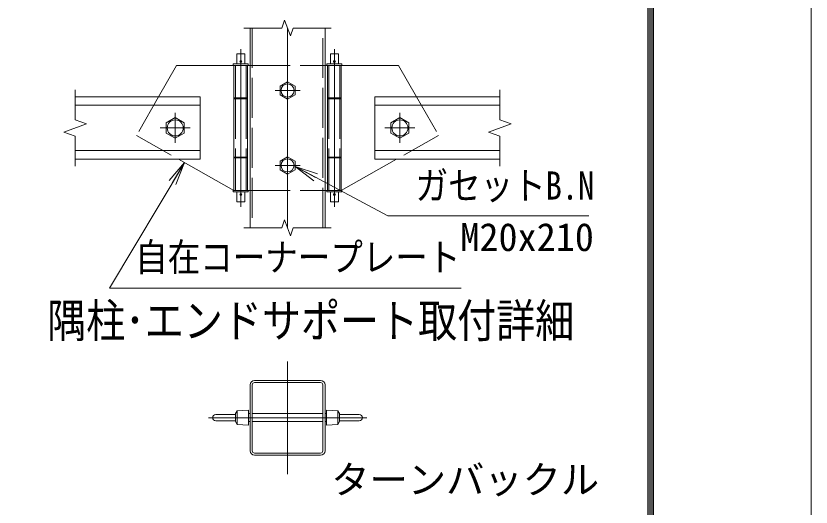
# Model space of a CAD drawing. Units: millimetres at full size; details may follow other scales. Extents: x -14700 to 14700, y -10395 to 10395.
# Drawn here: x 9928 to 14700, y -3049 to -99 of the extents above; entities that cross this region are included whole.
import ezdxf
from ezdxf.enums import TextEntityAlignment as Align

# ---------------------------------------------------------------- set-up
doc = ezdxf.new("R2010")
doc.units = ezdxf.units.MM
doc.header["$LTSCALE"] = 40
doc.linetypes.add('DASHED', pattern=[7.5, 6, -1.5])
doc.linetypes.add('USER1', pattern=[50.8, 31.75, -6.35, 6.35, -6.35])
for name, color, linetype, lineweight in [('0-0_D-STR1', 1, 'Continuous', 18), ('0-1_D-BMK', 2, 'USER1', 13), ('0-2_D-STR3', 3, 'Continuous', 13), ('0-6_D-STR-DIM', 7, 'Continuous', 13), ('0-7_0', 7, 'Continuous', 18), ('0-9_D-STR-TXT', 7, 'Continuous', 13), ('0-B_D-TTL-TXT', 7, 'Continuous', 13), ('0-C_D-TTL', 7, 'Continuous', 18)]:
    doc.layers.add(name, color=color, linetype=linetype, lineweight=lineweight)
doc.styles.add('ＭＳ ゴシック', font='')
doc.styles.get('ＭＳ ゴシック').set_extended_font_data('MS Gothic')

# ---------------------------------------------------------------- blocks, each defined once
blk = doc.blocks.new('_Open')
at = {"layer": '0-7_0'}
blk.add_line((-40, 6.67), (0, 0), dxfattribs=at)
blk.add_lwpolyline([(-40, -6.67), (0, 0), (-40, 0)], dxfattribs=at)

msp = doc.modelspace()

# ---------------------------------------------------------------- linework, layer by layer
at = {"layer": '0-0_D-STR1'}
for p, q in [((11333.31, -171.72), (11333.31, -1371.72)), ((11783.31, -1371.72), (11783.31, -171.72)), ((11034.21, -584.22), (10284.21, -584.22)), ((11034.21, -584.22), (11034.21, -959.22)), ((12082.41, -584.22), (12832.41, -584.22)), ((12082.41, -584.22), (12082.41, -959.22)), ((11034.21, -635.22), (10284.21, -635.22)), ((12082.41, -635.22), (12832.41, -635.22)), ((10284.21, -908.22), (11034.21, -908.22)), ((12832.41, -908.22), (12082.41, -908.22)), ((10284.21, -959.22), (11034.21, -959.22)), ((12832.41, -959.22), (12082.41, -959.22)), ((11756.31, -2287.46), (11360.31, -2287.46)), ((11333.31, -2314.46), (11333.31, -2710.46)), ((11346.81, -2314.46), (11346.81, -2710.46)), ((11756.31, -2300.96), (11360.31, -2300.96)), ((11769.81, -2710.46), (11769.81, -2314.46)), ((11783.31, -2710.46), (11783.31, -2314.46)), ((11360.31, -2723.96), (11756.31, -2723.96)), ((11360.31, -2737.46), (11756.31, -2737.46))]:
    msp.add_line(p, q, dxfattribs=at)
at = {"layer": '0-0_D-STR1', "linetype": 'DASHED'}
for p, q in [((11346.81, -171.72), (11346.81, -1371.72)), ((11769.81, -1371.72), (11769.81, -171.72))]:
    msp.add_line(p, q, dxfattribs=at)
at = {"layer": '0-0_D-STR1'}
for centre, radius, start, end in [((11360.31, -2314.46), 27, 90, 180), ((11756.31, -2314.46), 27, 0, 90), ((11360.31, -2314.46), 13.5, 90, 180), ((11756.31, -2314.46), 13.5, 0, 90), ((11360.31, -2710.46), 27, 180, 270), ((11360.31, -2710.46), 13.5, 180, 270), ((11756.31, -2710.46), 13.5, 270, 0), ((11756.31, -2710.46), 27, 270, 0)]:
    msp.add_arc(centre, radius, start, end, dxfattribs=at)
at = {"layer": '0-1_D-BMK'}
for p, q in [((11558.31, -1371.72), (11558.31, -171.72)), ((11277.51, -1245.33), (11277.51, -298.88)), ((11839.11, -1245.33), (11839.11, -298.88)), ((11483.31, -546.72), (11633.31, -546.72)), ((10884.21, -681.72), (10884.21, -861.72)), ((12232.41, -681.72), (12232.41, -861.72)), ((10974.21, -771.72), (10794.21, -771.72)), ((12142.41, -771.72), (12322.41, -771.72)), ((11483.31, -996.72), (11633.31, -996.72)), ((11558.31, -2849.96), (11558.31, -2174.96)), ((11083.15, -2512.46), (12033.47, -2512.46))]:
    msp.add_line(p, q, dxfattribs=at)
at = {"layer": '0-2_D-STR3'}
for p, q in [((11301.51, -327.72), (11253.51, -327.72)), ((11253.51, -387.12), (11253.51, -327.72)), ((11301.51, -387.12), (11301.51, -327.72)), ((11815.11, -327.72), (11863.11, -327.72)), ((11815.11, -387.12), (11815.11, -327.72)), ((11863.11, -387.12), (11863.11, -327.72)), ((10891.71, -396.72), (10784.56, -584.22)), ((11236.71, -396.72), (10891.71, -396.72)), ((11322.51, -387.12), (11232.51, -387.12)), ((11232.51, -396.72), (11232.51, -387.12)), ((11236.71, -396.72), (11333.31, -396.72)), ((11236.71, -396.72), (11236.71, -591.72)), ((11236.71, -396.72), (11236.71, -1146.72)), ((11318.31, -396.72), (11318.31, -1146.72)), ((11322.51, -396.72), (11322.51, -387.12)), ((11783.31, -396.72), (11917.41, -396.72)), ((11794.11, -387.12), (11884.11, -387.12)), ((11794.11, -396.72), (11794.11, -387.12)), ((11798.31, -396.72), (11798.31, -1146.72)), ((11879.91, -396.72), (11879.91, -591.72)), ((11879.91, -396.72), (11879.91, -1146.72)), ((11884.11, -396.72), (11884.11, -387.12)), ((11917.41, -396.72), (12224.91, -396.72)), ((12224.91, -396.72), (12332.05, -584.22)), ((11318.31, -591.72), (11236.71, -591.72)), ((11318.31, -596.22), (11236.71, -596.22)), ((11253.51, -596.22), (11253.51, -591.72)), ((11301.51, -596.22), (11301.51, -591.72)), ((11318.31, -596.22), (11318.31, -947.22)), ((11798.31, -591.72), (11879.91, -591.72)), ((11798.31, -596.22), (11798.31, -947.22)), ((11798.31, -596.22), (11879.91, -596.22)), ((11815.11, -596.22), (11815.11, -591.72)), ((11863.11, -596.22), (11863.11, -591.72)), ((11318.31, -947.22), (11236.71, -947.22)), ((11318.31, -951.72), (11236.71, -951.72)), ((11236.71, -951.72), (11236.71, -1146.72)), ((11253.51, -951.72), (11253.51, -947.22)), ((11301.51, -951.72), (11301.51, -947.22)), ((11798.31, -947.22), (11879.91, -947.22)), ((11798.31, -951.72), (11879.91, -951.72)), ((11815.11, -951.72), (11815.11, -947.22)), ((11863.11, -951.72), (11863.11, -947.22)), ((11879.91, -951.72), (11879.91, -1146.72)), ((10904.32, -959.22), (11236.71, -1146.72)), ((12212.29, -959.22), (11879.91, -1146.72)), ((11232.51, -1156.32), (11232.51, -1146.72)), ((11232.51, -1146.72), (11333.31, -1146.72)), ((11322.51, -1156.32), (11232.51, -1156.32)), ((11253.51, -1215.72), (11253.51, -1156.32)), ((11301.51, -1215.72), (11301.51, -1156.32)), ((11322.51, -1156.32), (11322.51, -1146.72)), ((11783.31, -1146.72), (11884.11, -1146.72)), ((11794.11, -1156.32), (11794.11, -1146.72)), ((11794.11, -1156.32), (11884.11, -1156.32)), ((11815.11, -1215.72), (11815.11, -1156.32)), ((11863.11, -1215.72), (11863.11, -1156.32)), ((11884.11, -1156.32), (11884.11, -1146.72)), ((11301.51, -1215.72), (11253.51, -1215.72)), ((11815.11, -1215.72), (11863.11, -1215.72)), ((11255.96, -2470.58), (11245.65, -2487.08)), ((11324.96, -2466.08), (11255.96, -2470.58)), ((11255.96, -2470.58), (11255.96, -2551.58)), ((11324.96, -2466.08), (11324.96, -2556.08)), ((11791.65, -2466.08), (11791.65, -2556.08)), ((11860.65, -2470.58), (11860.65, -2551.58)), ((11245.65, -2492.33), (11127.71, -2492.33)), ((11245.65, -2487.08), (11245.65, -2535.08)), ((11333.31, -2487.08), (11324.96, -2487.08)), ((11346.81, -2487.08), (11769.81, -2487.08)), ((11783.31, -2487.08), (11791.65, -2487.08)), ((11870.96, -2487.08), (11870.96, -2535.08)), ((11870.96, -2492.33), (11988.9, -2492.33)), ((11245.65, -2529.83), (11127.71, -2529.83)), ((11255.96, -2551.58), (11245.65, -2535.08)), ((11324.96, -2556.08), (11255.96, -2551.58)), ((11333.31, -2535.08), (11324.96, -2535.08)), ((11346.81, -2535.08), (11769.81, -2535.08)), ((11783.31, -2535.08), (11791.65, -2535.08)), ((11791.65, -2556.08), (11860.65, -2551.58)), ((11860.65, -2551.58), (11870.96, -2535.08)), ((11870.96, -2529.83), (11988.9, -2529.83))]:
    msp.add_line(p, q, dxfattribs=at)
at = {"layer": '0-2_D-STR3', "linetype": 'DASHED'}
for p, q in [((11245.11, -396.72), (11245.11, -591.72)), ((11309.91, -396.72), (11309.91, -591.72)), ((11333.31, -396.72), (11783.31, -396.72)), ((11806.71, -396.72), (11806.71, -591.72)), ((11871.51, -396.72), (11871.51, -591.72)), ((10784.56, -584.22), (10651.71, -816.72)), ((11245.11, -596.22), (11245.11, -947.22)), ((11309.91, -596.22), (11309.91, -947.22)), ((11806.71, -596.22), (11806.71, -947.22)), ((11871.51, -596.22), (11871.51, -947.22)), ((10651.71, -816.72), (10904.32, -959.22)), ((11245.11, -951.72), (11245.11, -1146.72)), ((11309.91, -951.72), (11309.91, -1146.72)), ((11806.71, -951.72), (11806.71, -1146.72)), ((11871.51, -951.72), (11871.51, -1146.72)), ((11333.31, -1146.72), (11783.31, -1146.72))]:
    msp.add_line(p, q, dxfattribs=at)
at = {"layer": '0-2_D-STR3'}
for points in [[(11513.36, -520.77), (11558.31, -494.82), (11603.25, -520.77), (11603.25, -572.67), (11558.31, -598.62), (11513.36, -572.67)], [(10938.25, -802.92), (10884.21, -834.12), (10830.17, -802.92), (10830.17, -740.52), (10884.21, -709.32), (10938.25, -740.52)], [(12178.37, -802.92), (12232.41, -834.12), (12286.45, -802.92), (12286.45, -740.52), (12232.41, -709.32), (12178.37, -740.52)], [(11513.36, -970.77), (11558.31, -944.82), (11603.25, -970.77), (11603.25, -1022.67), (11558.31, -1048.62), (11513.36, -1022.67)]]:
    msp.add_lwpolyline(points, close=True, dxfattribs=at)
at = {"layer": '0-2_D-STR3', "linetype": 'DASHED'}
msp.add_lwpolyline([(12332.05, -584.22), (12464.91, -816.72), (12212.29, -959.22)], dxfattribs=at)
at = {"layer": '0-2_D-STR3'}
msp.add_lwpolyline([(11791.65, -2466.08), (11860.65, -2470.58), (11870.96, -2487.08)], dxfattribs=at)
for centre, radius in [((11277.51, -372.72), 6), ((11839.11, -372.72), 6), ((11558.31, -546.72), 39.31), ((10884.21, -771.72), 48.27), ((12232.41, -771.72), 48.27), ((11558.31, -996.72), 39.31), ((11277.51, -1170.72), 6), ((11839.11, -1170.72), 6)]:
    msp.add_circle(centre, radius, dxfattribs=at)
for centre, start, end in [((11127.71, -2511.08), 90, 270), ((11988.9, -2511.08), 270, 90)]:
    msp.add_arc(centre, 18.75, start, end, dxfattribs=at)
at = {"layer": '0-6_D-STR-DIM'}
for p, q in [((11540.99, -124.15), (11523.68, -171.72)), ((11575.62, -219.29), (11540.99, -124.15)), ((11295.81, -171.72), (11523.68, -171.72)), ((11592.94, -171.72), (11575.62, -219.29)), ((11592.94, -171.72), (11820.81, -171.72)), ((10284.21, -542.66), (10284.21, -722.66)), ((12832.41, -542.66), (12832.41, -722.66)), ((10351.6, -747.19), (10216.81, -796.25)), ((10284.21, -722.66), (10351.6, -747.19)), ((12899.8, -747.19), (12765.01, -796.25)), ((12832.41, -722.66), (12899.8, -747.19)), ((10216.81, -796.25), (10284.21, -820.78)), ((12765.01, -796.25), (12832.41, -820.78)), ((10284.21, -820.78), (10284.21, -1000.78)), ((12832.41, -820.78), (12832.41, -1000.78)), ((11540.99, -1324.15), (11523.68, -1371.72)), ((11575.62, -1419.29), (11540.99, -1324.15)), ((11295.81, -1371.72), (11523.68, -1371.72)), ((11592.94, -1371.72), (11575.62, -1419.29)), ((11592.94, -1371.72), (11820.81, -1371.72))]:
    msp.add_line(p, q, dxfattribs=at)
at = {"layer": '0-9_D-STR-TXT'}
for points in [[(12601.04, -1733.87), (10489.81, -1733.87), (10939.56, -981.4)], [(13366.91, -1300.13), (12159.1, -1300.13), (11605.02, -1003.43)]]:
    msp.add_lwpolyline(points, dxfattribs=at)
at = {"layer": '0-C_D-TTL', "color": 2}
msp.add_lwpolyline([(-14700, 10395), (14700, 10395), (14700, -10395), (-14700, -10395)], close=True, dxfattribs=at)
at = {"layer": '0-C_D-TTL'}
for points in [[(-13755, 9625), (13755, 9625), (13755, -9625), (-13755, -9625)], [(-13746.25, 9616.25), (13746.25, 9616.25), (13746.25, -9616.25), (-13746.25, -9616.25)], [(-13737.5, 9607.5), (13737.5, 9607.5), (13737.5, -9607.5), (-13737.5, -9607.5)], [(-13728.75, 9598.75), (13728.75, 9598.75), (13728.75, -9598.75), (-13728.75, -9598.75)], [(-13720, 9590), (13720, 9590), (13720, -9590), (-13720, -9590)]]:
    msp.add_lwpolyline(points, close=True, dxfattribs=at)

# ---------------------------------------------------------------- block references
at = {"layer": '0-9_D-STR-TXT', "xscale": 3.5, "yscale": 3.5}
for p, rotation in [((10940.59, -979.68), 59.13337), ((11603.25, -1002.48), 151.83194)]:
    msp.add_blockref('_Open', p, dxfattribs=dict(at, rotation=rotation))

# ---------------------------------------------------------------- texts
at = {"layer": '0-9_D-STR-TXT', "style": 'ＭＳ ゴシック', "width": 0.85}
for s, p in [('ガセットB.N', (12326.68, -1252.08)), ('自在コーナープレート', (10644.06, -1682.27))]:
    msp.add_text(s, height=168.3, dxfattribs=at).set_placement(p, align=Align.BOTTOM_LEFT)
at = {"layer": '0-9_D-STR-TXT', "style": 'ＭＳ ゴシック'}
for s, p in [('M20x210', (12595.14, -1561.44)), ('ターンバックル', (11820.98, -3018.1))]:
    msp.add_text(s, height=168.3, dxfattribs=at).set_placement(p, align=Align.BOTTOM_LEFT)
at = {"layer": '0-B_D-TTL-TXT', "style": 'ＭＳ ゴシック', "width": 0.85}
msp.add_text('隅柱･エンドサポート取付詳細', height=202.1, dxfattribs=at).set_placement((10115.6, -2090.5), align=Align.BOTTOM_LEFT)

doc.saveas('drawing.dxf')
